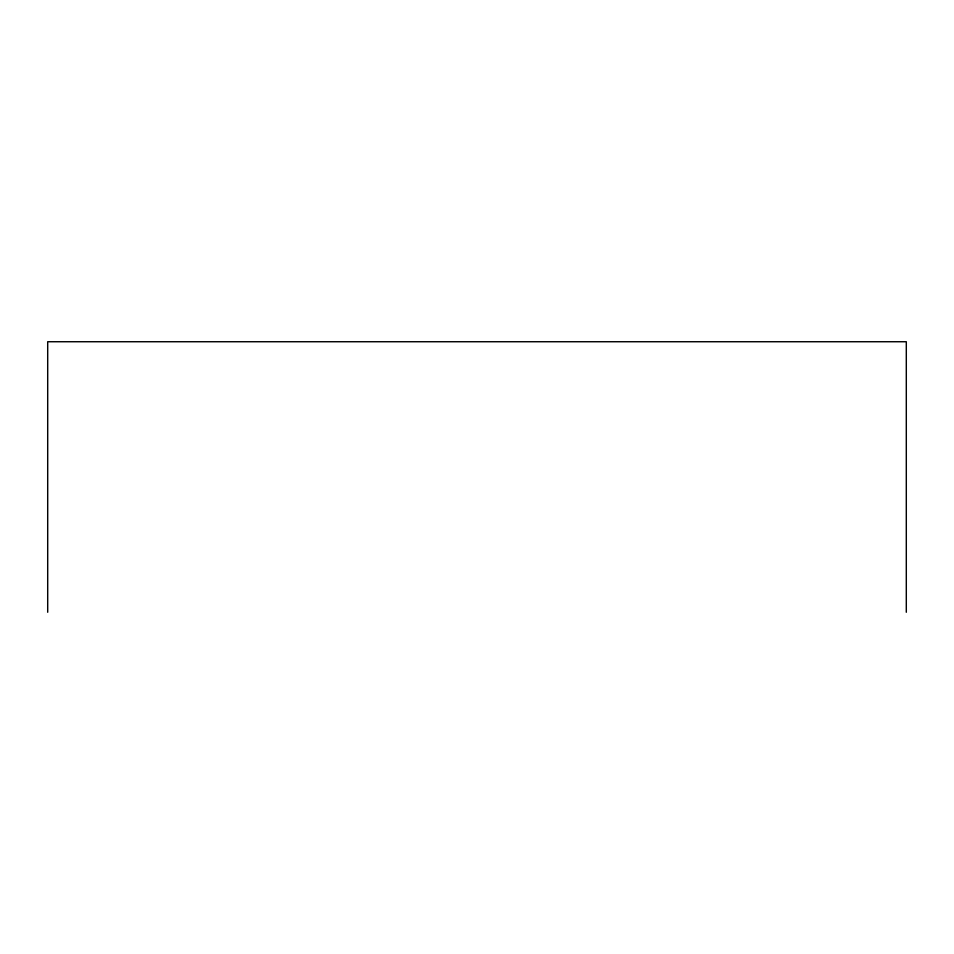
<?xml version="1.0" encoding="UTF-8"?>
<svg xmlns="http://www.w3.org/2000/svg" width="954" height="954" viewBox="0 0 954 954"><rect width="100%" height="100%" fill="white"/><g stroke="black" fill="none" stroke-linecap="round" stroke-linejoin="round"><path stroke-width="1.43" d="M906.3 612.265L906.3 341.735L47.7 341.735L47.7 612.265"/></g></svg>
